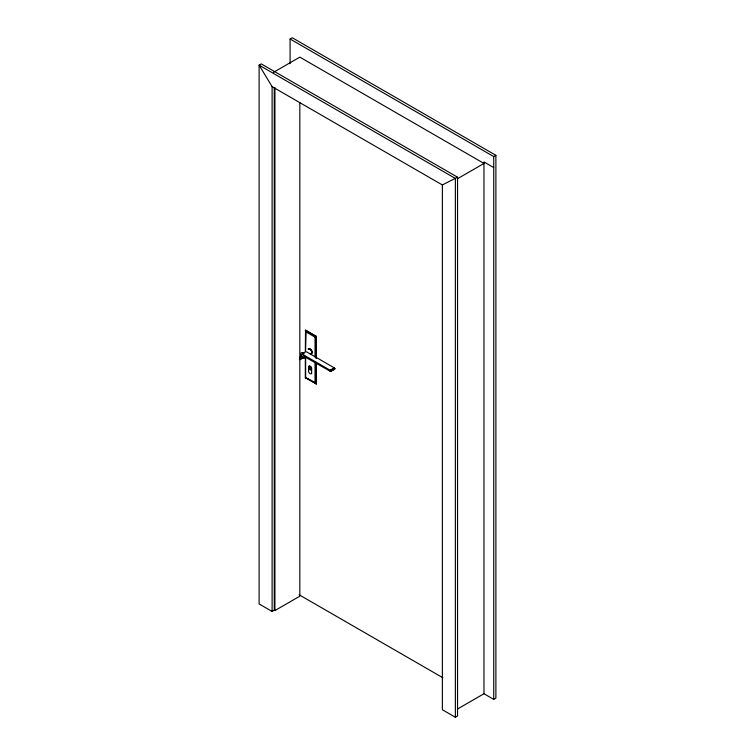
<?xml version="1.0" encoding="UTF-8"?>
<svg xmlns="http://www.w3.org/2000/svg" width="755" height="755" viewBox="0 0 755 755"><rect width="100%" height="100%" fill="white"/><g stroke="black" fill="none" stroke-linecap="round" stroke-linejoin="round"><path stroke-width="1.13" d="M302.462 354.255L330.161 370.252L330.539 371.432L303.066 355.86C295.403 366.364 301.311 351.198 306.624 351.858L334.465 367.987L334.701 369.025L330.435 371.507M290.09 63.731L290.09 39.005L292.26 37.75L495.884 155.313L495.884 698.111L493.723 699.366L483.974 693.741L457.568 708.983M273.442 72.376L299.839 57.135L483.974 163.439L457.568 178.69M457.539 177.198L442.383 184.956L272.111 86.655L259.116 65.138L261.277 63.892L457.539 177.198L457.539 715.995L455.378 717.25L442.383 709.747L442.383 184.956M290.09 39.005L493.723 156.568L495.884 155.313M306.049 331.473L305.633 350.528M315.033 357.134L315.033 337.136L316.373 336.362L305.539 330.105L305.331 351.094M300.179 359.663L304.341 357.266M316.373 363.023L316.373 383.889L305.331 377.755L306.049 377.34M330.161 370.252L334.323 367.855M330.312 370.394L334.465 367.987M330.435 370.563L334.597 368.157M330.539 370.752L334.701 368.355M330.605 370.95L334.758 368.553M330.624 371.139L334.786 368.742M330.161 371.498L334.758 368.902M315.448 382.766L305.633 377.575L305.633 356.407M455.378 717.25L455.378 178.454L259.116 65.138L259.116 603.943L272.111 611.446L274.282 610.191L274.924 610.568L299.839 596.186L299.839 102.765M493.723 167.572L483.974 161.938L483.974 693.741M315.033 337.136L305.633 331.709L305.331 330.228L316.166 336.485L316.166 358.502M310.23 367.213C309.682 369.639 310.447 366.788 310.23 367.468M305.539 377.632L316.373 383.889M299.122 594.77L442.864 677.754M493.723 156.568L493.723 699.366M316.373 336.362L316.373 358.389M316.166 363.146L316.166 384.002L315.033 383.002L315.033 361.834M305.331 356.889L305.331 377.755M274.924 87.703L274.924 610.568M274.282 87.759L274.282 610.191M272.111 86.655L272.111 611.446M308.04 349.008A3.067 1.765 60 0 1 311.636 350.811A3.067 1.765 60 0 1 310.475 354.086M305.218 356.558A3.067 1.765 60 0 1 302.491 357.398M301.519 356.19A3.067 1.765 60 0 1 301.339 352.793A3.067 1.765 60 0 1 304.142 353.765M308.833 349.235A2.454 1.416 60 0 1 311.39 350.122A2.454 1.416 60 0 1 311.56 353.227M308.691 349.225A2.454 1.416 60 0 1 309.465 349.15M309.918 349.339A2.454 1.416 60 0 1 311.145 350.641M311.419 351.207A2.454 1.416 60 0 1 311.419 353.208M311.645 373.281L311.645 368.28A2.265 1.312 60 0 0 310.126 366.156A2.265 1.312 60 0 0 308.606 366.534L308.606 371.536A2.265 1.312 60 0 0 310.126 373.659A2.265 1.312 60 0 0 311.645 373.281M308.823 367.251A1.84 1.057 60 0 0 310.777 369.676A1.84 1.057 60 0 0 310.777 367.081A1.84 1.057 60 0 0 308.823 367.251M308.616 367.374A1.84 1.057 60 0 0 310.569 369.799A1.84 1.057 60 0 0 310.569 367.204A1.84 1.057 60 0 0 308.616 367.374M309.04 367.383A1.529 0.887 60 0 0 310.664 369.403A1.529 0.887 60 0 0 310.664 367.232A1.529 0.887 60 0 0 309.04 367.383M308.833 367.496A1.529 0.887 60 0 0 310.456 369.525A1.529 0.887 60 0 0 310.456 367.355A1.529 0.887 60 0 0 308.833 367.496"/></g></svg>
